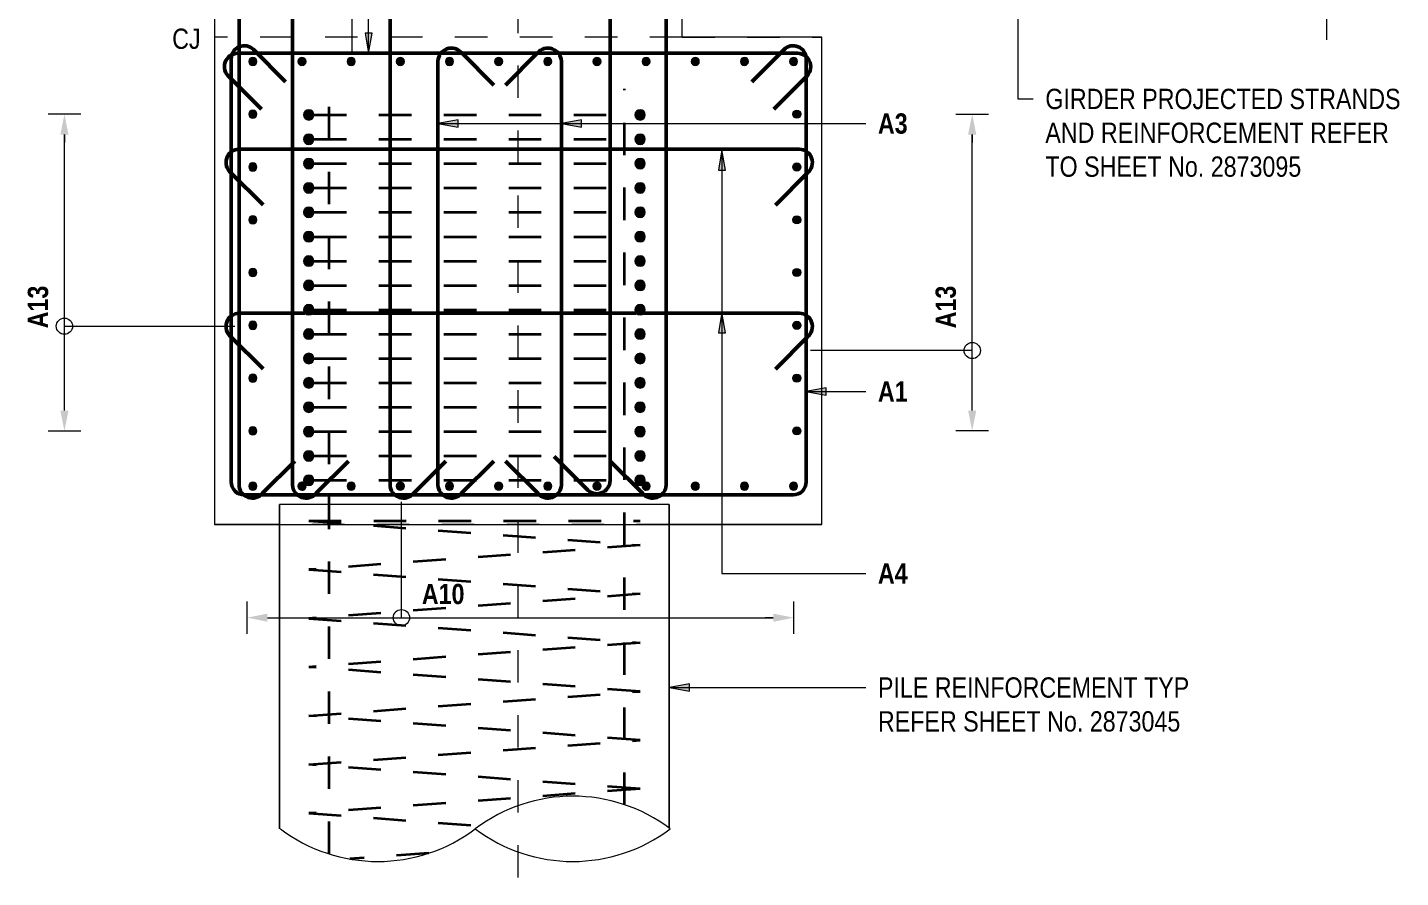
# Model space of a CAD drawing. Header units: metres. Extents: x -546.8 to -533.5, y 1.4 to 22.4.
# Drawn here: x -546.63 to -542.402, y 17.269 to 19.886 of the extents above; entities that cross this region are included whole.
import ezdxf

# ---------------------------------------------------------------- set-up
doc = ezdxf.new("R2010")
doc.units = ezdxf.units.M
doc.linetypes.add('JacobsDash', pattern=[0.0045, 0.003, -0.0015])
doc.linetypes.add('JacobsGridLine', pattern=[0.0145, 0.01, -0.001, 0.0025, -0.001])
for name, color, linetype, lineweight in [('A-ANNO-NOTE', 7, 'Continuous', 9), ('A-DETL', 7, 'Continuous', 13), ('A-DETL-GENF', 7, 'Continuous', 9), ('G-ANNO-TEXT', 7, 'Continuous', 9), ('S-BEAM', 7, 'Continuous', 50), ('S-BEAM-HDLN', 7, 'JacobsDash', 18), ('S-FNDN', 7, 'Continuous', 50), ('S-FNDN-HDLN', 7, 'JacobsDash', 18), ('S-GRID', 7, 'Continuous', 9)]:
    doc.layers.add(name, color=color, linetype=linetype, lineweight=lineweight)
doc.styles.add('Arial Narrow', font='ARIALN.TTF', dxfattribs={"height": 0.0625})
doc.styles.add('Arial Narrow_B', font='ARIALNB.TTF', dxfattribs={"height": 0.0625})

# ---------------------------------------------------------------- blocks, each defined once
blk = doc.blocks.new('01_SFO_FRP_Pile_CastInPlace_CS_BR08 - CAST-IN-PLACE PILE - 1200-8642276-DRG-2873076 - SECTION 1')
at = {"layer": 'S-FNDN', "lineweight": 13}
for p, q in [((-544.6539, 18.4169), (-545.8533, 18.4169)), ((-545.8533, 18.4169), (-545.8533, 17.4189)), ((-544.6539, 17.4211), (-544.6539, 18.4169)), ((-545.8535, 17.4189), (-545.8535, 18.3562)), ((-544.6537, 18.3562), (-544.6537, 17.421))]:
    blk.add_line(p, q, dxfattribs=at)
at = {"layer": 'S-FNDN-HDLN', "lineweight": 13}
for p, q in [((-545.8535, 18.3562), (-545.8535, 18.4169)), ((-545.8535, 18.4169), (-545.8533, 18.4169)), ((-544.6539, 18.4169), (-544.6537, 18.4169)), ((-544.6537, 18.4169), (-544.6537, 18.3562))]:
    blk.add_line(p, q, dxfattribs=at)
blk = doc.blocks.new('BREAK LINE - INPUT VIEW SCALE_R13 - Std Break-7577790-DRG-2873076 - SECTION 1')
at = {"layer": 'A-DETL-GENF'}
for p, q in [((-542.6299, 21.9727), (-542.6299, 20.9352)), ((-542.6299, 20.9352), (-542.6799, 20.9227)), ((-542.6799, 20.9227), (-542.5799, 20.8977)), ((-542.5799, 20.8977), (-542.6299, 20.8852)), ((-542.6299, 20.8852), (-542.6299, 19.8477))]:
    blk.add_line(p, q, dxfattribs=at)
blk = doc.blocks.new('Reinforcement-TIE BAR 135_ - Lig-6673694-DRG-2873076 - SECTION 1')
at = {"layer": 'A-DETL-GENF', "lineweight": 50}
for p, q in [((-544.2583, 19.8064), (-545.9833, 19.8064)), ((-546.0084, 19.7336), (-545.9094, 19.6346)), ((-544.2328, 19.7331), (-544.3318, 19.6341))]:
    blk.add_line(p, q, dxfattribs=at)
for centre, radius, start, end in [((-545.9822, 19.7653), 0.0411, 91.4367, 230.5003), ((-544.2593, 19.765), 0.0414, 309.7212, 88.5979)]:
    blk.add_arc(centre, radius, start, end, dxfattribs=at)
blk = doc.blocks.new('Repeating Detail - Reo Dot_Scale 25_Section-1695670-DRG-2873076 - SECTION 1')
at = {"layer": 'A-DETL-GENF'}
for points in [[(-545.9358, 19.7689), (-545.9325, 19.7693), (-545.9295, 19.7706), (-545.9269, 19.7726), (-545.925, 19.7752), (-545.9237, 19.7782), (-545.9233, 19.7814), (-545.9237, 19.7847), (-545.925, 19.7877), (-545.9269, 19.7903), (-545.9295, 19.7922), (-545.9325, 19.7935), (-545.9358, 19.7939), (-545.939, 19.7935), (-545.942, 19.7922), (-545.9446, 19.7903), (-545.9466, 19.7877), (-545.9479, 19.7847), (-545.9483, 19.7814), (-545.9479, 19.7782), (-545.9466, 19.7752), (-545.9446, 19.7726), (-545.942, 19.7706), (-545.939, 19.7693)], [(-545.7844, 19.7689), (-545.7812, 19.7693), (-545.7782, 19.7706), (-545.7756, 19.7726), (-545.7736, 19.7752), (-545.7723, 19.7782), (-545.7719, 19.7814), (-545.7723, 19.7847), (-545.7736, 19.7877), (-545.7756, 19.7903), (-545.7782, 19.7922), (-545.7812, 19.7935), (-545.7844, 19.7939), (-545.7877, 19.7935), (-545.7907, 19.7922), (-545.7933, 19.7903), (-545.7952, 19.7877), (-545.7965, 19.7847), (-545.7969, 19.7814), (-545.7965, 19.7782), (-545.7952, 19.7752), (-545.7933, 19.7726), (-545.7907, 19.7706), (-545.7877, 19.7693)], [(-545.6331, 19.7689), (-545.6298, 19.7693), (-545.6268, 19.7706), (-545.6242, 19.7726), (-545.6222, 19.7752), (-545.621, 19.7782), (-545.6206, 19.7814), (-545.621, 19.7847), (-545.6222, 19.7877), (-545.6242, 19.7903), (-545.6268, 19.7922), (-545.6298, 19.7935), (-545.6331, 19.7939), (-545.6363, 19.7935), (-545.6393, 19.7922), (-545.6419, 19.7903), (-545.6439, 19.7877), (-545.6451, 19.7847), (-545.6456, 19.7814), (-545.6451, 19.7782), (-545.6439, 19.7752), (-545.6419, 19.7726), (-545.6393, 19.7706), (-545.6363, 19.7693)], [(-545.4817, 19.7689), (-545.4785, 19.7693), (-545.4754, 19.7706), (-545.4729, 19.7726), (-545.4709, 19.7752), (-545.4696, 19.7782), (-545.4692, 19.7814), (-545.4696, 19.7847), (-545.4709, 19.7877), (-545.4729, 19.7903), (-545.4754, 19.7922), (-545.4785, 19.7935), (-545.4817, 19.7939), (-545.4849, 19.7935), (-545.4879, 19.7922), (-545.4905, 19.7903), (-545.4925, 19.7877), (-545.4938, 19.7847), (-545.4942, 19.7814), (-545.4938, 19.7782), (-545.4925, 19.7752), (-545.4905, 19.7726), (-545.4879, 19.7706), (-545.4849, 19.7693)], [(-545.3303, 19.7689), (-545.3271, 19.7693), (-545.3241, 19.7706), (-545.3215, 19.7726), (-545.3195, 19.7752), (-545.3183, 19.7782), (-545.3178, 19.7814), (-545.3183, 19.7847), (-545.3195, 19.7877), (-545.3215, 19.7903), (-545.3241, 19.7922), (-545.3271, 19.7935), (-545.3303, 19.7939), (-545.3336, 19.7935), (-545.3366, 19.7922), (-545.3392, 19.7903), (-545.3412, 19.7877), (-545.3424, 19.7847), (-545.3428, 19.7814), (-545.3424, 19.7782), (-545.3412, 19.7752), (-545.3392, 19.7726), (-545.3366, 19.7706), (-545.3336, 19.7693)], [(-545.179, 19.7689), (-545.1757, 19.7693), (-545.1727, 19.7706), (-545.1701, 19.7726), (-545.1681, 19.7752), (-545.1669, 19.7782), (-545.1665, 19.7814), (-545.1669, 19.7847), (-545.1681, 19.7877), (-545.1701, 19.7903), (-545.1727, 19.7922), (-545.1757, 19.7935), (-545.179, 19.7939), (-545.1822, 19.7935), (-545.1852, 19.7922), (-545.1878, 19.7903), (-545.1898, 19.7877), (-545.191, 19.7847), (-545.1915, 19.7814), (-545.191, 19.7782), (-545.1898, 19.7752), (-545.1878, 19.7726), (-545.1852, 19.7706), (-545.1822, 19.7693)], [(-545.0276, 19.7689), (-545.0244, 19.7693), (-545.0213, 19.7706), (-545.0188, 19.7726), (-545.0168, 19.7752), (-545.0155, 19.7782), (-545.0151, 19.7814), (-545.0155, 19.7847), (-545.0168, 19.7877), (-545.0188, 19.7903), (-545.0213, 19.7922), (-545.0244, 19.7935), (-545.0276, 19.7939), (-545.0308, 19.7935), (-545.0338, 19.7922), (-545.0364, 19.7903), (-545.0384, 19.7877), (-545.0397, 19.7847), (-545.0401, 19.7814), (-545.0397, 19.7782), (-545.0384, 19.7752), (-545.0364, 19.7726), (-545.0338, 19.7706), (-545.0308, 19.7693)], [(-544.8762, 19.7689), (-544.873, 19.7693), (-544.87, 19.7706), (-544.8674, 19.7726), (-544.8654, 19.7752), (-544.8642, 19.7782), (-544.8637, 19.7814), (-544.8642, 19.7847), (-544.8654, 19.7877), (-544.8674, 19.7903), (-544.87, 19.7922), (-544.873, 19.7935), (-544.8762, 19.7939), (-544.8795, 19.7935), (-544.8825, 19.7922), (-544.8851, 19.7903), (-544.8871, 19.7877), (-544.8883, 19.7847), (-544.8887, 19.7814), (-544.8883, 19.7782), (-544.8871, 19.7752), (-544.8851, 19.7726), (-544.8825, 19.7706), (-544.8795, 19.7693)], [(-544.7249, 19.7689), (-544.7216, 19.7693), (-544.7186, 19.7706), (-544.716, 19.7726), (-544.714, 19.7752), (-544.7128, 19.7782), (-544.7124, 19.7814), (-544.7128, 19.7847), (-544.714, 19.7877), (-544.716, 19.7903), (-544.7186, 19.7922), (-544.7216, 19.7935), (-544.7249, 19.7939), (-544.7281, 19.7935), (-544.7311, 19.7922), (-544.7337, 19.7903), (-544.7357, 19.7877), (-544.7369, 19.7847), (-544.7374, 19.7814), (-544.7369, 19.7782), (-544.7357, 19.7752), (-544.7337, 19.7726), (-544.7311, 19.7706), (-544.7281, 19.7693)], [(-544.5735, 19.7689), (-544.5703, 19.7693), (-544.5673, 19.7706), (-544.5647, 19.7726), (-544.5627, 19.7752), (-544.5614, 19.7782), (-544.561, 19.7814), (-544.5614, 19.7847), (-544.5627, 19.7877), (-544.5647, 19.7903), (-544.5673, 19.7922), (-544.5703, 19.7935), (-544.5735, 19.7939), (-544.5767, 19.7935), (-544.5798, 19.7922), (-544.5823, 19.7903), (-544.5843, 19.7877), (-544.5856, 19.7847), (-544.586, 19.7814), (-544.5856, 19.7782), (-544.5843, 19.7752), (-544.5823, 19.7726), (-544.5798, 19.7706), (-544.5767, 19.7693)], [(-544.4221, 19.7689), (-544.4189, 19.7693), (-544.4159, 19.7706), (-544.4133, 19.7726), (-544.4113, 19.7752), (-544.4101, 19.7782), (-544.4096, 19.7814), (-544.4101, 19.7847), (-544.4113, 19.7877), (-544.4133, 19.7903), (-544.4159, 19.7922), (-544.4189, 19.7935), (-544.4221, 19.7939), (-544.4254, 19.7935), (-544.4284, 19.7922), (-544.431, 19.7903), (-544.433, 19.7877), (-544.4342, 19.7847), (-544.4346, 19.7814), (-544.4342, 19.7782), (-544.433, 19.7752), (-544.431, 19.7726), (-544.4284, 19.7706), (-544.4254, 19.7693)], [(-544.2708, 19.7689), (-544.2675, 19.7693), (-544.2645, 19.7706), (-544.2619, 19.7726), (-544.26, 19.7752), (-544.2587, 19.7782), (-544.2583, 19.7814), (-544.2587, 19.7847), (-544.26, 19.7877), (-544.2619, 19.7903), (-544.2645, 19.7922), (-544.2675, 19.7935), (-544.2708, 19.7939), (-544.274, 19.7935), (-544.277, 19.7922), (-544.2796, 19.7903), (-544.2816, 19.7877), (-544.2829, 19.7847), (-544.2833, 19.7814), (-544.2829, 19.7782), (-544.2816, 19.7752), (-544.2796, 19.7726), (-544.277, 19.7706), (-544.274, 19.7693)]]:
    blk.add_hatch(color=256, dxfattribs=at).paths.add_polyline_path(points)
for centre, start, end in [((-545.9358, 19.7814), 90, 270), ((-545.9358, 19.7814), 270, 90), ((-545.7844, 19.7814), 90, 270), ((-545.7844, 19.7814), 270, 90), ((-545.6331, 19.7814), 90, 270), ((-545.6331, 19.7814), 270, 90), ((-545.4817, 19.7814), 90, 270), ((-545.4817, 19.7814), 270, 90), ((-545.3303, 19.7814), 90, 270), ((-545.3303, 19.7814), 270, 90), ((-545.179, 19.7814), 90, 270), ((-545.179, 19.7814), 270, 90), ((-545.0276, 19.7814), 90, 270), ((-545.0276, 19.7814), 270, 90), ((-544.8762, 19.7814), 90, 270), ((-544.8762, 19.7814), 270, 90), ((-544.7249, 19.7814), 90, 270), ((-544.7249, 19.7814), 270, 90), ((-544.5735, 19.7814), 90, 270), ((-544.5735, 19.7814), 270, 90), ((-544.4221, 19.7814), 90, 270), ((-544.4221, 19.7814), 270, 90), ((-544.2708, 19.7814), 90, 270), ((-544.2708, 19.7814), 270, 90)]:
    blk.add_arc(centre, 0.0125, start, end, dxfattribs=at)
blk = doc.blocks.new('Repeating Detail - Reo Dot_Scale 25_Section-V1-DRG-2873076 - SECTION 1')
at = {"layer": 'A-DETL-GENF'}
for points in [[(-545.9358, 18.4614), (-545.9325, 18.4618), (-545.9295, 18.4631), (-545.9269, 18.4651), (-545.925, 18.4677), (-545.9237, 18.4707), (-545.9233, 18.4739), (-545.9237, 18.4772), (-545.925, 18.4802), (-545.9269, 18.4828), (-545.9295, 18.4847), (-545.9325, 18.486), (-545.9358, 18.4864), (-545.939, 18.486), (-545.942, 18.4847), (-545.9446, 18.4828), (-545.9466, 18.4802), (-545.9479, 18.4772), (-545.9483, 18.4739), (-545.9479, 18.4707), (-545.9466, 18.4677), (-545.9446, 18.4651), (-545.942, 18.4631), (-545.939, 18.4618)], [(-545.7844, 18.4614), (-545.7812, 18.4618), (-545.7782, 18.4631), (-545.7756, 18.4651), (-545.7736, 18.4677), (-545.7723, 18.4707), (-545.7719, 18.4739), (-545.7723, 18.4772), (-545.7732, 18.4793), (-545.7749, 18.4806), (-545.7782, 18.4847), (-545.7812, 18.486), (-545.7844, 18.4864), (-545.7885, 18.4856), (-545.7907, 18.4847), (-545.7933, 18.4828), (-545.7952, 18.4802), (-545.7965, 18.4772), (-545.7969, 18.4739), (-545.7965, 18.4707), (-545.7952, 18.4677), (-545.7933, 18.4651), (-545.7907, 18.4631), (-545.7877, 18.4618)], [(-545.6331, 18.4614), (-545.6298, 18.4618), (-545.6268, 18.4631), (-545.6242, 18.4651), (-545.6222, 18.4677), (-545.621, 18.4707), (-545.6206, 18.4739), (-545.621, 18.4772), (-545.6222, 18.4802), (-545.6242, 18.4828), (-545.6268, 18.4847), (-545.6298, 18.486), (-545.6331, 18.4864), (-545.6363, 18.486), (-545.6393, 18.4847), (-545.6419, 18.4828), (-545.6439, 18.4802), (-545.6451, 18.4772), (-545.6456, 18.4739), (-545.6451, 18.4707), (-545.6439, 18.4677), (-545.6419, 18.4651), (-545.6393, 18.4631), (-545.6363, 18.4618)], [(-545.4817, 18.4614), (-545.4785, 18.4618), (-545.4754, 18.4631), (-545.4729, 18.4651), (-545.4709, 18.4677), (-545.4696, 18.4707), (-545.4692, 18.4739), (-545.4696, 18.4772), (-545.4709, 18.4802), (-545.4729, 18.4828), (-545.4754, 18.4847), (-545.4785, 18.486), (-545.4817, 18.4864), (-545.4849, 18.486), (-545.4879, 18.4847), (-545.4905, 18.4828), (-545.4925, 18.4802), (-545.4938, 18.4772), (-545.4942, 18.4739), (-545.4938, 18.4707), (-545.4925, 18.4677), (-545.4905, 18.4651), (-545.4879, 18.4631), (-545.4849, 18.4618)], [(-545.3303, 18.4614), (-545.3271, 18.4618), (-545.3241, 18.4631), (-545.3215, 18.4651), (-545.3195, 18.4677), (-545.3183, 18.4707), (-545.3178, 18.4739), (-545.3183, 18.4772), (-545.3195, 18.4802), (-545.3215, 18.4828), (-545.3241, 18.4847), (-545.3271, 18.486), (-545.3303, 18.4864), (-545.3336, 18.486), (-545.3366, 18.4847), (-545.3392, 18.4828), (-545.3412, 18.4802), (-545.3424, 18.4772), (-545.3428, 18.4739), (-545.3424, 18.4707), (-545.3412, 18.4677), (-545.3392, 18.4651), (-545.3366, 18.4631), (-545.3336, 18.4618)], [(-545.179, 18.4614), (-545.1757, 18.4618), (-545.1727, 18.4631), (-545.1701, 18.4651), (-545.1681, 18.4677), (-545.1669, 18.4707), (-545.1665, 18.4739), (-545.1669, 18.4772), (-545.1681, 18.4802), (-545.1701, 18.4828), (-545.1727, 18.4847), (-545.1757, 18.486), (-545.179, 18.4864), (-545.1822, 18.486), (-545.1852, 18.4847), (-545.1878, 18.4828), (-545.1898, 18.4802), (-545.191, 18.4772), (-545.1915, 18.4739), (-545.191, 18.4707), (-545.1898, 18.4677), (-545.1878, 18.4651), (-545.1852, 18.4631), (-545.1822, 18.4618)], [(-545.0276, 18.4614), (-545.0244, 18.4618), (-545.0213, 18.4631), (-545.0188, 18.4651), (-545.0168, 18.4677), (-545.0155, 18.4707), (-545.0151, 18.4739), (-545.0155, 18.4772), (-545.0168, 18.4802), (-545.0188, 18.4828), (-545.0213, 18.4847), (-545.0244, 18.486), (-545.0276, 18.4864), (-545.0308, 18.486), (-545.0338, 18.4847), (-545.0364, 18.4828), (-545.0384, 18.4802), (-545.0397, 18.4772), (-545.0401, 18.4739), (-545.0397, 18.4707), (-545.0384, 18.4677), (-545.0364, 18.4651), (-545.0338, 18.4631), (-545.0308, 18.4618)], [(-544.8762, 18.4614), (-544.873, 18.4618), (-544.87, 18.4631), (-544.8674, 18.4651), (-544.8654, 18.4677), (-544.8642, 18.4707), (-544.8637, 18.4739), (-544.8642, 18.4772), (-544.8654, 18.4802), (-544.8674, 18.4828), (-544.87, 18.4847), (-544.873, 18.486), (-544.8762, 18.4864), (-544.8795, 18.486), (-544.8825, 18.4847), (-544.8851, 18.4828), (-544.8871, 18.4802), (-544.8883, 18.4772), (-544.8887, 18.4739), (-544.8883, 18.4707), (-544.8871, 18.4677), (-544.8851, 18.4651), (-544.8825, 18.4631), (-544.8795, 18.4618)], [(-544.7249, 18.4614), (-544.7216, 18.4618), (-544.7186, 18.4631), (-544.716, 18.4651), (-544.714, 18.4677), (-544.7128, 18.4707), (-544.7124, 18.4739), (-544.7128, 18.4772), (-544.714, 18.4802), (-544.716, 18.4828), (-544.7186, 18.4847), (-544.7216, 18.486), (-544.7249, 18.4864), (-544.7291, 18.4856), (-544.7298, 18.4839), (-544.7323, 18.4806), (-544.7363, 18.4778), (-544.7368, 18.4776), (-544.737, 18.4765), (-544.7374, 18.4739), (-544.7369, 18.4707), (-544.7353, 18.4672), (-544.7337, 18.4651), (-544.7311, 18.4631), (-544.7281, 18.4618)], [(-544.5735, 18.4614), (-544.5703, 18.4618), (-544.5673, 18.4631), (-544.5647, 18.4651), (-544.5627, 18.4677), (-544.5614, 18.4707), (-544.561, 18.4739), (-544.5614, 18.4772), (-544.5627, 18.4802), (-544.5647, 18.4828), (-544.5673, 18.4847), (-544.5703, 18.486), (-544.5735, 18.4864), (-544.5767, 18.486), (-544.5798, 18.4847), (-544.5823, 18.4828), (-544.5843, 18.4802), (-544.5856, 18.4772), (-544.586, 18.4739), (-544.5856, 18.4707), (-544.5843, 18.4677), (-544.5823, 18.4651), (-544.5798, 18.4631), (-544.5767, 18.4618)], [(-544.4221, 18.4614), (-544.4189, 18.4618), (-544.4159, 18.4631), (-544.4133, 18.4651), (-544.4113, 18.4677), (-544.4101, 18.4707), (-544.4096, 18.4739), (-544.4101, 18.4772), (-544.4113, 18.4802), (-544.4133, 18.4828), (-544.4159, 18.4847), (-544.4189, 18.486), (-544.4221, 18.4864), (-544.4254, 18.486), (-544.4284, 18.4847), (-544.431, 18.4828), (-544.433, 18.4802), (-544.4342, 18.4772), (-544.4346, 18.4739), (-544.4342, 18.4707), (-544.433, 18.4677), (-544.431, 18.4651), (-544.4284, 18.4631), (-544.4254, 18.4618)], [(-544.2708, 18.4614), (-544.2675, 18.4618), (-544.2645, 18.4631), (-544.2619, 18.4651), (-544.26, 18.4677), (-544.2587, 18.4707), (-544.2583, 18.4739), (-544.2587, 18.4772), (-544.26, 18.4802), (-544.2619, 18.4828), (-544.2645, 18.4847), (-544.2675, 18.486), (-544.2708, 18.4864), (-544.274, 18.486), (-544.277, 18.4847), (-544.2796, 18.4828), (-544.2816, 18.4802), (-544.2829, 18.4772), (-544.2833, 18.4739), (-544.2829, 18.4707), (-544.2816, 18.4677), (-544.2796, 18.4651), (-544.277, 18.4631), (-544.274, 18.4618)]]:
    blk.add_hatch(color=256, dxfattribs=at).paths.add_polyline_path(points)
for centre, start, end in [((-545.9358, 18.4739), 90, 270), ((-545.9358, 18.4739), 270, 90), ((-545.7844, 18.4739), 90, 270), ((-545.7844, 18.4739), 57.0655, 90), ((-545.7844, 18.4739), 270, 25.6449), ((-545.6331, 18.4739), 90, 270), ((-545.6331, 18.4739), 270, 90), ((-545.4817, 18.4739), 90, 270), ((-545.4817, 18.4739), 270, 90), ((-545.3303, 18.4739), 90, 270), ((-545.3303, 18.4739), 270, 90), ((-545.179, 18.4739), 90, 270), ((-545.179, 18.4739), 270, 90), ((-545.0276, 18.4739), 90, 270), ((-545.0276, 18.4739), 270, 90), ((-544.8762, 18.4739), 90, 270), ((-544.8762, 18.4739), 270, 90), ((-544.7249, 18.4739), 162.8457, 270), ((-544.7249, 18.4739), 90, 109.8023), ((-544.7249, 18.4739), 270, 90), ((-544.5735, 18.4739), 90, 270), ((-544.5735, 18.4739), 270, 90), ((-544.4221, 18.4739), 90, 270), ((-544.4221, 18.4739), 270, 90), ((-544.2708, 18.4739), 90, 270), ((-544.2708, 18.4739), 270, 90)]:
    blk.add_arc(centre, 0.0125, start, end, dxfattribs=at)
blk = doc.blocks.new('Repeating Detail - Reo Dot_Scale 25_Section-V2-DRG-2873076 - SECTION 1')
at = {"layer": 'A-DETL-GENF'}
for points in [[(-545.9358, 19.6064), (-545.9325, 19.6068), (-545.9295, 19.6081), (-545.9269, 19.6101), (-545.925, 19.6127), (-545.9237, 19.6157), (-545.9233, 19.6189), (-545.9237, 19.6222), (-545.925, 19.6252), (-545.9269, 19.6278), (-545.9295, 19.6297), (-545.9325, 19.631), (-545.9358, 19.6314), (-545.939, 19.631), (-545.942, 19.6297), (-545.9446, 19.6278), (-545.9466, 19.6252), (-545.9479, 19.6222), (-545.9483, 19.6189), (-545.9479, 19.6157), (-545.9466, 19.6127), (-545.9446, 19.6101), (-545.942, 19.6081), (-545.939, 19.6068)], [(-545.9358, 19.4439), (-545.9325, 19.4443), (-545.9295, 19.4456), (-545.9269, 19.4476), (-545.925, 19.4502), (-545.9237, 19.4532), (-545.9233, 19.4564), (-545.9237, 19.4597), (-545.925, 19.4627), (-545.9269, 19.4653), (-545.9295, 19.4672), (-545.9325, 19.4685), (-545.9358, 19.4689), (-545.939, 19.4685), (-545.942, 19.4672), (-545.9446, 19.4653), (-545.9466, 19.4627), (-545.9479, 19.4597), (-545.9483, 19.4564), (-545.9479, 19.4532), (-545.9466, 19.4502), (-545.9446, 19.4476), (-545.942, 19.4456), (-545.939, 19.4443)], [(-545.9358, 19.2814), (-545.9325, 19.2818), (-545.9295, 19.2831), (-545.9269, 19.2851), (-545.925, 19.2877), (-545.9237, 19.2907), (-545.9233, 19.2939), (-545.9237, 19.2972), (-545.925, 19.3002), (-545.9269, 19.3028), (-545.9295, 19.3047), (-545.9325, 19.306), (-545.9358, 19.3064), (-545.939, 19.306), (-545.942, 19.3047), (-545.9446, 19.3028), (-545.9466, 19.3002), (-545.9479, 19.2972), (-545.9483, 19.2939), (-545.9479, 19.2907), (-545.9466, 19.2877), (-545.9446, 19.2851), (-545.942, 19.2831), (-545.939, 19.2818)], [(-545.9358, 19.1189), (-545.9325, 19.1193), (-545.9295, 19.1206), (-545.9269, 19.1226), (-545.925, 19.1252), (-545.9237, 19.1282), (-545.9233, 19.1314), (-545.9237, 19.1347), (-545.925, 19.1377), (-545.9269, 19.1403), (-545.9295, 19.1422), (-545.9325, 19.1435), (-545.9358, 19.1439), (-545.939, 19.1435), (-545.942, 19.1422), (-545.9446, 19.1403), (-545.9466, 19.1377), (-545.9479, 19.1347), (-545.9483, 19.1314), (-545.9479, 19.1282), (-545.9466, 19.1252), (-545.9446, 19.1226), (-545.942, 19.1206), (-545.939, 19.1193)], [(-545.9358, 18.9564), (-545.9325, 18.9568), (-545.9295, 18.9581), (-545.9269, 18.9601), (-545.925, 18.9627), (-545.9237, 18.9657), (-545.9233, 18.9689), (-545.9237, 18.9722), (-545.925, 18.9752), (-545.9269, 18.9778), (-545.9295, 18.9797), (-545.9325, 18.981), (-545.9358, 18.9814), (-545.939, 18.981), (-545.942, 18.9797), (-545.9446, 18.9778), (-545.9466, 18.9752), (-545.9479, 18.9722), (-545.9483, 18.9689), (-545.9479, 18.9657), (-545.9466, 18.9627), (-545.9446, 18.9601), (-545.942, 18.9581), (-545.939, 18.9568)], [(-545.9358, 18.7939), (-545.9325, 18.7943), (-545.9295, 18.7956), (-545.9269, 18.7976), (-545.925, 18.8002), (-545.9237, 18.8032), (-545.9233, 18.8064), (-545.9237, 18.8097), (-545.925, 18.8127), (-545.9269, 18.8153), (-545.9295, 18.8172), (-545.9325, 18.8185), (-545.9358, 18.8189), (-545.939, 18.8185), (-545.942, 18.8172), (-545.9446, 18.8153), (-545.9466, 18.8127), (-545.9479, 18.8097), (-545.9483, 18.8064), (-545.9479, 18.8032), (-545.9466, 18.8002), (-545.9446, 18.7976), (-545.942, 18.7956), (-545.939, 18.7943)], [(-545.9358, 18.6314), (-545.9325, 18.6318), (-545.9295, 18.6331), (-545.9269, 18.6351), (-545.925, 18.6377), (-545.9237, 18.6407), (-545.9233, 18.6439), (-545.9237, 18.6472), (-545.925, 18.6502), (-545.9269, 18.6528), (-545.9295, 18.6547), (-545.9325, 18.656), (-545.9358, 18.6564), (-545.939, 18.656), (-545.942, 18.6547), (-545.9446, 18.6528), (-545.9466, 18.6502), (-545.9479, 18.6472), (-545.9483, 18.6439), (-545.9479, 18.6407), (-545.9466, 18.6377), (-545.9446, 18.6351), (-545.942, 18.6331), (-545.939, 18.6318)]]:
    blk.add_hatch(color=256, dxfattribs=at).paths.add_polyline_path(points)
for centre, start, end in [((-545.9358, 19.6189), 0, 180), ((-545.9358, 19.6189), 180, 0), ((-545.9358, 19.4564), 0, 180), ((-545.9358, 19.4564), 180, 0), ((-545.9358, 19.2939), 0, 180), ((-545.9358, 19.2939), 180, 0), ((-545.9358, 19.1314), 0, 180), ((-545.9358, 19.1314), 180, 0), ((-545.9358, 18.9689), 0, 180), ((-545.9358, 18.9689), 180, 0), ((-545.9358, 18.8064), 0, 180), ((-545.9358, 18.8064), 180, 0), ((-545.9358, 18.6439), 0, 180), ((-545.9358, 18.6439), 180, 0)]:
    blk.add_arc(centre, 0.0125, start, end, dxfattribs=at)
blk = doc.blocks.new('Reinforcement-TIE BAR 135_ - Lig-6674803-DRG-2873076 - SECTION 1')
at = {"layer": 'A-DETL-GENF', "lineweight": 50}
for p, q in [((-545.2925, 19.8075), (-545.1935, 19.7085)), ((-545.3658, 19.782), (-545.3658, 18.477)), ((-545.293, 18.4519), (-545.194, 18.5509))]:
    blk.add_line(p, q, dxfattribs=at)
for centre, radius, start, end in [((-545.3244, 19.781), 0.0414, 39.7212, 178.5979), ((-545.3247, 18.478), 0.0411, 181.4367, 320.5003)]:
    blk.add_arc(centre, radius, start, end, dxfattribs=at)
blk = doc.blocks.new('Reinforcement-TIE BAR 135_ - Lig-6674867-DRG-2873076 - SECTION 1')
at = {"layer": 'A-DETL-GENF', "lineweight": 50}
for p, q in [((-545.0591, 19.8075), (-545.1581, 19.7085)), ((-544.9858, 19.782), (-544.9858, 18.477)), ((-545.0586, 18.4519), (-545.1576, 18.5509))]:
    blk.add_line(p, q, dxfattribs=at)
for centre, radius, start, end in [((-545.0272, 19.781), 0.0414, 1.4021, 140.2788), ((-545.0269, 18.478), 0.0411, 219.4997, 358.5633)]:
    blk.add_arc(centre, radius, start, end, dxfattribs=at)
blk = doc.blocks.new('Reinforcement-TIE BAR 135_ - Lig-6678212-DRG-2873076 - SECTION 1')
at = {"layer": 'A-DETL-GENF', "lineweight": 50}
for p, q in [((-545.9783, 21.827), (-545.9783, 18.477)), ((-545.905, 21.8525), (-545.806, 21.7535)), ((-545.9055, 18.4519), (-545.8065, 18.5509))]:
    blk.add_line(p, q, dxfattribs=at)
for centre, radius, start, end in [((-545.9369, 21.826), 0.0414, 39.7212, 178.5979), ((-545.9372, 18.478), 0.0411, 181.4367, 320.5003)]:
    blk.add_arc(centre, radius, start, end, dxfattribs=at)
blk = doc.blocks.new('Reinforcement-TIE BAR 135_ - Lig-6678485-DRG-2873076 - SECTION 1')
at = {"layer": 'A-DETL-GENF', "lineweight": 50}
for p, q in [((-544.7366, 21.8675), (-544.8356, 21.7685)), ((-544.6633, 21.842), (-544.6633, 18.477)), ((-544.7361, 18.4519), (-544.8351, 18.5509))]:
    blk.add_line(p, q, dxfattribs=at)
for centre, radius, start, end in [((-544.7047, 21.841), 0.0414, 1.4021, 140.2788), ((-544.7044, 18.478), 0.0411, 219.4997, 358.5633)]:
    blk.add_arc(centre, radius, start, end, dxfattribs=at)
blk = doc.blocks.new('T2DExtentArrowReinf_v1 - Extent-6676103-DRG-2873076 - SECTION 1')
at = {"layer": 'A-DETL-GENF'}
for p, q in [((-543.7308, 19.6189), (-543.7208, 19.6189)), ((-543.7208, 18.7064), (-543.7208, 19.5564)), ((-543.7208, 18.8914), (-544.2183, 18.8914)), ((-543.7108, 18.6439), (-543.7308, 18.6439))]:
    blk.add_line(p, q, dxfattribs=at)
blk = doc.blocks.new('T2DExtentArrowReinf_v1 - Extent-7548251-DRG-2873076 - SECTION 1')
at = {"layer": 'A-DETL-GENF'}
for p, q in [((-546.5058, 19.6189), (-546.5158, 19.6189)), ((-546.5158, 18.7064), (-546.5158, 19.5564)), ((-546.5158, 18.9663), (-545.991, 18.9663)), ((-546.5258, 18.6439), (-546.5058, 18.6439))]:
    blk.add_line(p, q, dxfattribs=at)
blk = doc.blocks.new('T2DExtentArrowReinf_v1 - Extent-6999695-DRG-2873076 - SECTION 1')
at = {"layer": 'A-DETL-GENF'}
for p, q in [((-545.4783, 18.0689), (-545.4783, 18.426)), ((-545.9533, 18.0589), (-545.9533, 18.0789)), ((-545.8908, 18.0689), (-544.3332, 18.0689)), ((-544.2707, 18.0789), (-544.2707, 18.0689))]:
    blk.add_line(p, q, dxfattribs=at)
blk = doc.blocks.new('T2DExtentArrowReinf_v1 - Extent-7549619-DRG-2873076 - SECTION 1')
at = {"layer": 'A-DETL-GENF'}
for p, q in [((-545.9212, 20.3704), (-545.9212, 20.3504)), ((-545.8587, 20.3604), (-544.3012, 20.3604)), ((-545.6308, 20.3604), (-545.6308, 19.8064)), ((-544.2387, 20.3504), (-544.2387, 20.3604))]:
    blk.add_line(p, q, dxfattribs=at)
blk = doc.blocks.new('Reinforcement-TIE BAR 135_ - Lig-V3-DRG-2873076 - SECTION 1')
at = {"layer": 'A-DETL-GENF', "lineweight": 50}
for p, q in [((-545.7756, 19.0064), (-545.9783, 19.0064)), ((-544.7556, 19.0064), (-545.7517, 19.0064)), ((-544.2533, 19.0064), (-544.7317, 19.0064)), ((-546.0034, 18.9336), (-545.9044, 18.8346)), ((-544.2278, 18.9331), (-544.3268, 18.8341))]:
    blk.add_line(p, q, dxfattribs=at)
for centre, radius, start, end in [((-545.9772, 18.9653), 0.0411, 91.4367, 230.5003), ((-544.2543, 18.965), 0.0414, 309.7212, 88.5979)]:
    blk.add_arc(centre, radius, start, end, dxfattribs=at)
blk = doc.blocks.new('S_Det_Reinf_Bar Section_2D Grey - N32-6361576-DRG-2873076 - SECTION 1')
at = {"layer": 'A-DETL-GENF', "true_color": 0x808080}
blk.add_hatch(color=8, dxfattribs=at).paths.add_polyline_path([(-545.7636, 18.4759), (-545.7595, 18.4765), (-545.755, 18.4785), (-545.7522, 18.4807), (-545.7498, 18.4839), (-545.7482, 18.4878), (-545.7476, 18.4919), (-545.7482, 18.4961), (-545.7498, 18.4999), (-545.7523, 18.5032), (-545.7556, 18.5058), (-545.7595, 18.5074), (-545.7636, 18.5079), (-545.7678, 18.5074), (-545.7716, 18.5058), (-545.7749, 18.5032), (-545.7778, 18.4991), (-545.7791, 18.4961), (-545.7796, 18.4919), (-545.7791, 18.4878), (-545.7775, 18.4839), (-545.7749, 18.4806), (-545.7716, 18.4781), (-545.7678, 18.4765)])
at = {"layer": 'A-DETL-GENF', "color": 8, "lineweight": 18, "true_color": 0x808080}
for start, end in [(0, 180), (180, 0)]:
    blk.add_arc((-545.7636, 18.4919), 0.016, start, end, dxfattribs=at)
blk = doc.blocks.new('S_Det_Reinf_Bar Section_2D Grey - N32-6361679-DRG-2873076 - SECTION 1')
at = {"layer": 'A-DETL-GENF', "true_color": 0x808080}
blk.add_hatch(color=8, dxfattribs=at).paths.add_polyline_path([(-544.7436, 18.4759), (-544.7395, 18.4765), (-544.735, 18.4785), (-544.7323, 18.4806), (-544.7298, 18.4839), (-544.7282, 18.4878), (-544.7276, 18.4919), (-544.7282, 18.4961), (-544.7298, 18.4999), (-544.7323, 18.5032), (-544.7356, 18.5058), (-544.7395, 18.5074), (-544.7436, 18.5079), (-544.7478, 18.5074), (-544.7516, 18.5058), (-544.7549, 18.5032), (-544.7575, 18.4999), (-544.7591, 18.4961), (-544.7596, 18.4919), (-544.7591, 18.4878), (-544.7575, 18.4839), (-544.7549, 18.4806), (-544.7516, 18.4781), (-544.7478, 18.4765)])
at = {"layer": 'A-DETL-GENF', "color": 8, "lineweight": 18, "true_color": 0x808080}
for start, end in [(0, 180), (180, 0)]:
    blk.add_arc((-544.7436, 18.4919), 0.016, start, end, dxfattribs=at)
blk = doc.blocks.new('CS_DET_Pile-Column_BreakLine - CS_Tubular BreakLine-6078901-DRG-2873076 - SECTION 1')
at = {"layer": 'A-DETL-GENF', "lineweight": 18}
for centre, start, end in [((-544.9508, 17.0214), 52.9573, 127.0427), ((-545.5508, 17.8164), 232.9573, 307.0427), ((-544.9508, 17.8164), 232.9573, 307.0427)]:
    blk.add_arc(centre, 0.498, start, end, dxfattribs=at)
blk = doc.blocks.new('Reinforcement-U Bar with135 hook - _L_ Bar-6677964-DRG-2873076 - SECTION 1')
at = {"layer": 'A-DETL-GENF', "lineweight": 50}
for p, q in [((-546.0022, 18.4869), (-546.0022, 19.7898)), ((-545.9339, 19.8181), (-545.8349, 19.7191)), ((-544.3003, 19.8181), (-544.3993, 19.7191)), ((-544.232, 18.4869), (-544.232, 19.7898)), ((-544.272, 18.4469), (-545.9622, 18.4469))]:
    blk.add_line(p, q, dxfattribs=at)
for centre, start, end in [((-545.9622, 19.7898), 45, 180), ((-544.272, 19.7898), 0, 135), ((-545.9622, 18.4869), 180, 270), ((-544.272, 18.4869), 270, 0)]:
    blk.add_arc(centre, 0.04, start, end, dxfattribs=at)

msp = doc.modelspace()

# ---------------------------------------------------------------- hatches: boundary and pattern name
at = {"layer": 'A-ANNO-NOTE'}
for points in [[(-546.5283, 19.5564), (-546.5033, 19.5564), (-546.5158, 19.6189)], [(-543.7083, 19.5564), (-543.7208, 19.6189), (-543.7333, 19.5564)], [(-546.5158, 18.6439), (-546.5033, 18.7064), (-546.5283, 18.7064)], [(-543.7208, 18.6439), (-543.7083, 18.7064), (-543.7333, 18.7064)], [(-545.8908, 18.0564), (-545.8908, 18.0814), (-545.9533, 18.0689)], [(-544.3332, 18.0564), (-544.2707, 18.0689), (-544.3332, 18.0814)]]:
    msp.add_hatch(color=256, dxfattribs=at).paths.add_polyline_path(points)
at = {"layer": 'G-ANNO-TEXT'}
for points in [[(-545.5793, 19.8064), (-545.5683, 19.8689), (-545.5903, 19.8689)], [(-545.3663, 19.5903), (-545.3038, 19.5793), (-545.3038, 19.6013)], [(-544.9858, 19.5903), (-544.9233, 19.5793), (-544.9233, 19.6013)], [(-544.4914, 19.509), (-544.5024, 19.4465), (-544.4804, 19.4465)], [(-544.4914, 19.0082), (-544.5024, 18.9457), (-544.4804, 18.9457)], [(-544.2329, 18.7653), (-544.1704, 18.7543), (-544.1704, 18.7763)], [(-544.6533, 17.8539), (-544.5908, 17.8429), (-544.5908, 17.8649)]]:
    msp.add_hatch(color=256, dxfattribs=at).paths.add_polyline_path(points)

# ---------------------------------------------------------------- linework, layer by layer
at = {"layer": 'A-ANNO-NOTE'}
for p, q in [((-546.4658, 19.6189), (-546.5658, 19.6189)), ((-543.7708, 19.6189), (-543.6708, 19.6189)), ((-546.5158, 19.5564), (-546.5158, 19.5314)), ((-543.7208, 19.5564), (-543.7208, 19.5314)), ((-546.5158, 18.7064), (-546.5158, 18.7314)), ((-543.7208, 18.7064), (-543.7208, 18.7314)), ((-546.5658, 18.6439), (-546.4658, 18.6439)), ((-543.6708, 18.6439), (-543.7708, 18.6439)), ((-545.9533, 18.0189), (-545.9533, 18.1189)), ((-544.2707, 18.1189), (-544.2707, 18.0189)), ((-545.8908, 18.0689), (-545.8658, 18.0689)), ((-544.3332, 18.0689), (-544.3582, 18.0689))]:
    msp.add_line(p, q, dxfattribs=at)
for centre in [(-546.5158, 18.9663), (-543.7208, 18.8914), (-545.4783, 18.0689)]:
    msp.add_circle(centre, 0.025, dxfattribs=at)
at = {"layer": 'A-DETL', "linetype": 'JacobsDash'}
msp.add_line((-544.6133, 19.8563), (-546.0533, 19.8563), dxfattribs=at)
at = {"layer": 'A-DETL', "color": 8, "linetype": 'JacobsDash', "lineweight": 35, "true_color": 0x808080}
for p, q in [((-545.701, 17.3419), (-545.701, 19.7169)), ((-544.791, 17.4928), (-544.791, 19.6969)), ((-545.7476, 19.6169), (-544.7596, 19.6169)), ((-545.7476, 19.5419), (-544.7596, 19.5419)), ((-545.7476, 19.4669), (-544.7596, 19.4669)), ((-545.7476, 19.3919), (-544.7596, 19.3919)), ((-545.7476, 19.3169), (-544.7596, 19.3169)), ((-545.7476, 19.2419), (-544.7596, 19.2419)), ((-545.7476, 19.1669), (-544.7596, 19.1669)), ((-545.7476, 19.0919), (-544.7596, 19.0919)), ((-545.7476, 19.0169), (-544.7596, 19.0169)), ((-545.7476, 18.9419), (-544.7596, 18.9419)), ((-545.7476, 18.8669), (-544.7596, 18.8669)), ((-545.7476, 18.7919), (-544.7596, 18.7919)), ((-545.7476, 18.7169), (-544.7596, 18.7169)), ((-545.7476, 18.6419), (-544.7596, 18.6419)), ((-545.7476, 18.5669), (-544.7596, 18.5669)), ((-545.7476, 18.4919), (-544.7596, 18.4919)), ((-545.7636, 18.3669), (-544.7436, 18.2919)), ((-545.7636, 18.3669), (-544.7436, 18.3669)), ((-544.7436, 18.2919), (-545.7636, 18.2169)), ((-545.7636, 18.2169), (-544.7436, 18.1419)), ((-544.7436, 18.1419), (-545.7636, 18.0669)), ((-545.7636, 18.0669), (-544.7436, 17.9919)), ((-544.7436, 17.9919), (-545.7636, 17.9169)), ((-544.7436, 17.8419), (-545.7636, 17.9169)), ((-545.7636, 17.7669), (-544.7436, 17.8419)), ((-544.7436, 17.6919), (-545.7636, 17.7669)), ((-545.7636, 17.6169), (-544.7436, 17.6919)), ((-544.7436, 17.5419), (-545.7636, 17.6169)), ((-544.7436, 17.5419), (-545.7636, 17.4669)), ((-545.7636, 17.4669), (-545.2375, 17.4282)), ((-545.3939, 17.3441), (-545.6369, 17.3262))]:
    msp.add_line(p, q, dxfattribs=at)
at = {"layer": 'G-ANNO-TEXT'}
for p, q in [((-545.5793, 19.8064), (-545.5793, 19.9894)), ((-543.5806, 19.9759), (-543.5806, 19.666)), ((-545.5683, 19.8689), (-545.5903, 19.8689)), ((-545.5903, 19.8689), (-545.5793, 19.8064)), ((-545.5793, 19.8064), (-545.5683, 19.8689)), ((-543.5806, 19.666), (-543.5331, 19.666)), ((-545.3038, 19.6013), (-545.3663, 19.5903)), ((-545.3663, 19.5903), (-545.3038, 19.5793)), ((-545.3663, 19.5903), (-544.0486, 19.5903)), ((-545.3038, 19.5793), (-545.3038, 19.6013)), ((-544.9233, 19.6013), (-544.9858, 19.5903)), ((-544.9858, 19.5903), (-544.9233, 19.5793)), ((-544.9858, 19.5903), (-544.0486, 19.5903)), ((-544.9233, 19.5793), (-544.9233, 19.6013)), ((-544.4914, 19.509), (-544.5024, 19.4465)), ((-544.4804, 19.4465), (-544.4914, 19.509)), ((-544.4914, 19.509), (-544.4914, 18.2053)), ((-544.5024, 19.4465), (-544.4804, 19.4465)), ((-544.4914, 19.0082), (-544.5024, 18.9457)), ((-544.4804, 18.9457), (-544.4914, 19.0082)), ((-544.4914, 19.0082), (-544.4914, 18.2053)), ((-544.5024, 18.9457), (-544.4804, 18.9457)), ((-544.1704, 18.7763), (-544.2329, 18.7653)), ((-544.1704, 18.7543), (-544.1704, 18.7763)), ((-544.2329, 18.7653), (-544.1704, 18.7543)), ((-544.2329, 18.7653), (-544.0486, 18.7653)), ((-544.4914, 18.2053), (-544.0486, 18.2053)), ((-544.4914, 18.2053), (-544.0486, 18.2053)), ((-544.5908, 17.8649), (-544.6533, 17.8539)), ((-544.6533, 17.8539), (-544.5908, 17.8429)), ((-544.6533, 17.8539), (-544.0486, 17.8539)), ((-544.5908, 17.8429), (-544.5908, 17.8649))]:
    msp.add_line(p, q, dxfattribs=at)
at = {"layer": 'S-BEAM', "lineweight": 13}
for p, q in [((-546.0536, 21.7467), (-546.0536, 18.3562)), ((-544.6136, 19.8564), (-544.6136, 21.7467)), ((-544.1836, 19.8564), (-544.6136, 19.8564)), ((-544.1836, 18.3562), (-544.1836, 19.8564)), ((-546.0536, 18.3562), (-544.1836, 18.3562)), ((-546.0536, 18.356), (-546.0536, 18.3562)), ((-545.8534, 18.356), (-546.0536, 18.356)), ((-544.1836, 18.356), (-544.6538, 18.356)), ((-544.1836, 18.356), (-544.1836, 18.3562))]:
    msp.add_line(p, q, dxfattribs=at)
at = {"layer": 'S-BEAM-HDLN', "color": 8, "lineweight": 13, "true_color": 0x808080}
for p, q in [((-544.6136, 19.8564), (-544.6136, 19.8563)), ((-544.6136, 19.8563), (-544.1836, 19.8563)), ((-544.654, 18.356), (-545.8533, 18.356))]:
    msp.add_line(p, q, dxfattribs=at)
at = {"layer": 'S-GRID', "linetype": 'JacobsGridLine', "lineweight": 18}
msp.add_line((-545.1185, 17.2689), (-545.1185, 22.3579), dxfattribs=at)

# ---------------------------------------------------------------- block references
at = {"layer": 'A-DETL-GENF'}
for name, p in [('BREAK LINE - INPUT VIEW SCALE_R13 - Std Break-7577790-DRG-2873076 - SECTION 1', (0, 0)), ('Reinforcement-TIE BAR 135_ - Lig-6678485-DRG-2873076 - SECTION 1', (-0.1725, 0.0138)), ('Reinforcement-TIE BAR 135_ - Lig-6678212-DRG-2873076 - SECTION 1', (0, 0)), ('Reinforcement-TIE BAR 135_ - Lig-6678212-DRG-2873076 - SECTION 1', (0.165, 0)), ('Reinforcement-TIE BAR 135_ - Lig-6678212-DRG-2873076 - SECTION 1', (0.465, 0)), ('Reinforcement-TIE BAR 135_ - Lig-6678485-DRG-2873076 - SECTION 1', (0, 0)), ('T2DExtentArrowReinf_v1 - Extent-7549619-DRG-2873076 - SECTION 1', (0, 0)), ('Reinforcement-U Bar with135 hook - _L_ Bar-6677964-DRG-2873076 - SECTION 1', (0, 0)), ('Reinforcement-TIE BAR 135_ - Lig-6673694-DRG-2873076 - SECTION 1', (0, 0)), ('Repeating Detail - Reo Dot_Scale 25_Section-1695670-DRG-2873076 - SECTION 1', (0, 0)), ('Reinforcement-TIE BAR 135_ - Lig-6674803-DRG-2873076 - SECTION 1', (0, 0)), ('Reinforcement-TIE BAR 135_ - Lig-6674867-DRG-2873076 - SECTION 1', (0, 0)), ('T2DExtentArrowReinf_v1 - Extent-7548251-DRG-2873076 - SECTION 1', (0, 0)), ('Repeating Detail - Reo Dot_Scale 25_Section-V2-DRG-2873076 - SECTION 1', (0, 0)), ('T2DExtentArrowReinf_v1 - Extent-6676103-DRG-2873076 - SECTION 1', (0, 0)), ('Reinforcement-TIE BAR 135_ - Lig-6673694-DRG-2873076 - SECTION 1', (0.005, -0.295)), ('Reinforcement-TIE BAR 135_ - Lig-V3-DRG-2873076 - SECTION 1', (0, 0)), ('Repeating Detail - Reo Dot_Scale 25_Section-V1-DRG-2873076 - SECTION 1', (0, 0)), ('T2DExtentArrowReinf_v1 - Extent-6999695-DRG-2873076 - SECTION 1', (0, 0)), ('CS_DET_Pile-Column_BreakLine - CS_Tubular BreakLine-6078901-DRG-2873076 - SECTION 1', (0, 0))]:
    msp.add_blockref(name, p, dxfattribs=at)
at = {"layer": 'A-DETL-GENF', "color": 8, "true_color": 0x808080}
for name, p in [('S_Det_Reinf_Bar Section_2D Grey - N32-6361576-DRG-2873076 - SECTION 1', (0, 1.125)), ('S_Det_Reinf_Bar Section_2D Grey - N32-6361679-DRG-2873076 - SECTION 1', (0, 1.125)), ('S_Det_Reinf_Bar Section_2D Grey - N32-6361576-DRG-2873076 - SECTION 1', (0, 1.05)), ('S_Det_Reinf_Bar Section_2D Grey - N32-6361679-DRG-2873076 - SECTION 1', (0, 1.05)), ('S_Det_Reinf_Bar Section_2D Grey - N32-6361576-DRG-2873076 - SECTION 1', (0, 0.975)), ('S_Det_Reinf_Bar Section_2D Grey - N32-6361679-DRG-2873076 - SECTION 1', (0, 0.975)), ('S_Det_Reinf_Bar Section_2D Grey - N32-6361576-DRG-2873076 - SECTION 1', (0, 0.9)), ('S_Det_Reinf_Bar Section_2D Grey - N32-6361679-DRG-2873076 - SECTION 1', (0, 0.9)), ('S_Det_Reinf_Bar Section_2D Grey - N32-6361576-DRG-2873076 - SECTION 1', (0, 0.825)), ('S_Det_Reinf_Bar Section_2D Grey - N32-6361679-DRG-2873076 - SECTION 1', (0, 0.825)), ('S_Det_Reinf_Bar Section_2D Grey - N32-6361576-DRG-2873076 - SECTION 1', (0, 0.75)), ('S_Det_Reinf_Bar Section_2D Grey - N32-6361679-DRG-2873076 - SECTION 1', (0, 0.75)), ('S_Det_Reinf_Bar Section_2D Grey - N32-6361576-DRG-2873076 - SECTION 1', (0, 0.675)), ('S_Det_Reinf_Bar Section_2D Grey - N32-6361679-DRG-2873076 - SECTION 1', (0, 0.675)), ('S_Det_Reinf_Bar Section_2D Grey - N32-6361576-DRG-2873076 - SECTION 1', (0, 0.6)), ('S_Det_Reinf_Bar Section_2D Grey - N32-6361679-DRG-2873076 - SECTION 1', (0, 0.6)), ('S_Det_Reinf_Bar Section_2D Grey - N32-6361576-DRG-2873076 - SECTION 1', (0, 0.525)), ('S_Det_Reinf_Bar Section_2D Grey - N32-6361679-DRG-2873076 - SECTION 1', (0, 0.525)), ('S_Det_Reinf_Bar Section_2D Grey - N32-6361576-DRG-2873076 - SECTION 1', (0, 0.45)), ('S_Det_Reinf_Bar Section_2D Grey - N32-6361679-DRG-2873076 - SECTION 1', (0, 0.45)), ('S_Det_Reinf_Bar Section_2D Grey - N32-6361576-DRG-2873076 - SECTION 1', (0, 0.375)), ('S_Det_Reinf_Bar Section_2D Grey - N32-6361679-DRG-2873076 - SECTION 1', (0, 0.375)), ('S_Det_Reinf_Bar Section_2D Grey - N32-6361576-DRG-2873076 - SECTION 1', (0, 0.3)), ('S_Det_Reinf_Bar Section_2D Grey - N32-6361679-DRG-2873076 - SECTION 1', (0, 0.3)), ('S_Det_Reinf_Bar Section_2D Grey - N32-6361576-DRG-2873076 - SECTION 1', (0, 0.225)), ('S_Det_Reinf_Bar Section_2D Grey - N32-6361679-DRG-2873076 - SECTION 1', (0, 0.225)), ('S_Det_Reinf_Bar Section_2D Grey - N32-6361576-DRG-2873076 - SECTION 1', (0, 0.15)), ('S_Det_Reinf_Bar Section_2D Grey - N32-6361679-DRG-2873076 - SECTION 1', (0, 0.15)), ('S_Det_Reinf_Bar Section_2D Grey - N32-6361576-DRG-2873076 - SECTION 1', (0, 0.075)), ('S_Det_Reinf_Bar Section_2D Grey - N32-6361679-DRG-2873076 - SECTION 1', (0, 0.075)), ('S_Det_Reinf_Bar Section_2D Grey - N32-6361576-DRG-2873076 - SECTION 1', (0, 0)), ('S_Det_Reinf_Bar Section_2D Grey - N32-6361679-DRG-2873076 - SECTION 1', (0, 0))]:
    msp.add_blockref(name, p, dxfattribs=at)
at = {"layer": 'A-DETL-GENF', "extrusion": (0, 0, -1)}
msp.add_blockref('Repeating Detail - Reo Dot_Scale 25_Section-V2-DRG-2873076 - SECTION 1', (1090.1966, 0), dxfattribs=at)
at = {"layer": 'S-FNDN-HDLN', "lineweight": 13}
msp.add_blockref('01_SFO_FRP_Pile_CastInPlace_CS_BR08 - CAST-IN-PLACE PILE - 1200-8642276-DRG-2873076 - SECTION 1', (0, 0), dxfattribs=at)

# ---------------------------------------------------------------- texts
at = {"layer": 'G-ANNO-TEXT', "char_height": 0.0625, "attachment_point": 1, "bg_fill": 3, "box_fill_scale": 1, "bg_fill_color": 256, "bg_fill_transparency": 0}
for s, insert, style in [('CJ', (-546.1841, 19.8826), 'Arial Narrow'), ('GIRDER PROJECTED STRANDS', (-543.4956, 19.6972), 'Arial Narrow'), ('AND REINFORCEMENT REFER ', (-543.4956, 19.5931), 'Arial Narrow'), ('TO SHEET No. 2873095', (-543.4956, 19.4889), 'Arial Narrow'), ('A4', (-544.0111, 18.2366), 'Arial Narrow_B'), ('PILE REINFORCEMENT TYP', (-544.0111, 17.8851), 'Arial Narrow'), ('REFER SHEET No. 2873045', (-544.0111, 17.781), 'Arial Narrow')]:
    msp.add_mtext(s, dxfattribs=dict(at, insert=insert, style=style))
at = {"layer": 'G-ANNO-TEXT', "insert": (-546.6287, 18.9598), "char_height": 0.0625, "attachment_point": 1, "rotation": 90, "style": 'Arial Narrow_B', "bg_fill": 3, "box_fill_scale": 1, "bg_fill_color": 256, "bg_fill_transparency": 0}
msp.add_mtext('A13', dxfattribs=at)

# ---------------------------------------------------------------- next in the draw order: texts
at = {"layer": 'G-ANNO-TEXT', "char_height": 0.0625, "attachment_point": 1, "style": 'Arial Narrow_B', "bg_fill": 3, "box_fill_scale": 1, "bg_fill_color": 256, "bg_fill_transparency": 0}
for s, insert in [('A3', (-544.0111, 19.6216)), ('A1', (-544.0111, 18.7966))]:
    msp.add_mtext(s, dxfattribs=dict(at, insert=insert))
at = {"layer": 'G-ANNO-TEXT', "insert": (-543.8337, 18.9598), "char_height": 0.0625, "attachment_point": 1, "rotation": 90, "style": 'Arial Narrow_B', "bg_fill": 3, "box_fill_scale": 1, "bg_fill_color": 256, "bg_fill_transparency": 0}
msp.add_mtext('A13', dxfattribs=at)
at = {"layer": 'G-ANNO-TEXT', "insert": (-545.4154, 18.1731), "char_height": 0.0625, "attachment_point": 1, "style": 'Arial Narrow_B', "bg_fill": 3, "box_fill_scale": 1, "bg_fill_color": 256, "bg_fill_true_color": 13158600, "bg_fill_transparency": 0}
msp.add_mtext('A10', dxfattribs=at)

doc.saveas('drawing.dxf')
